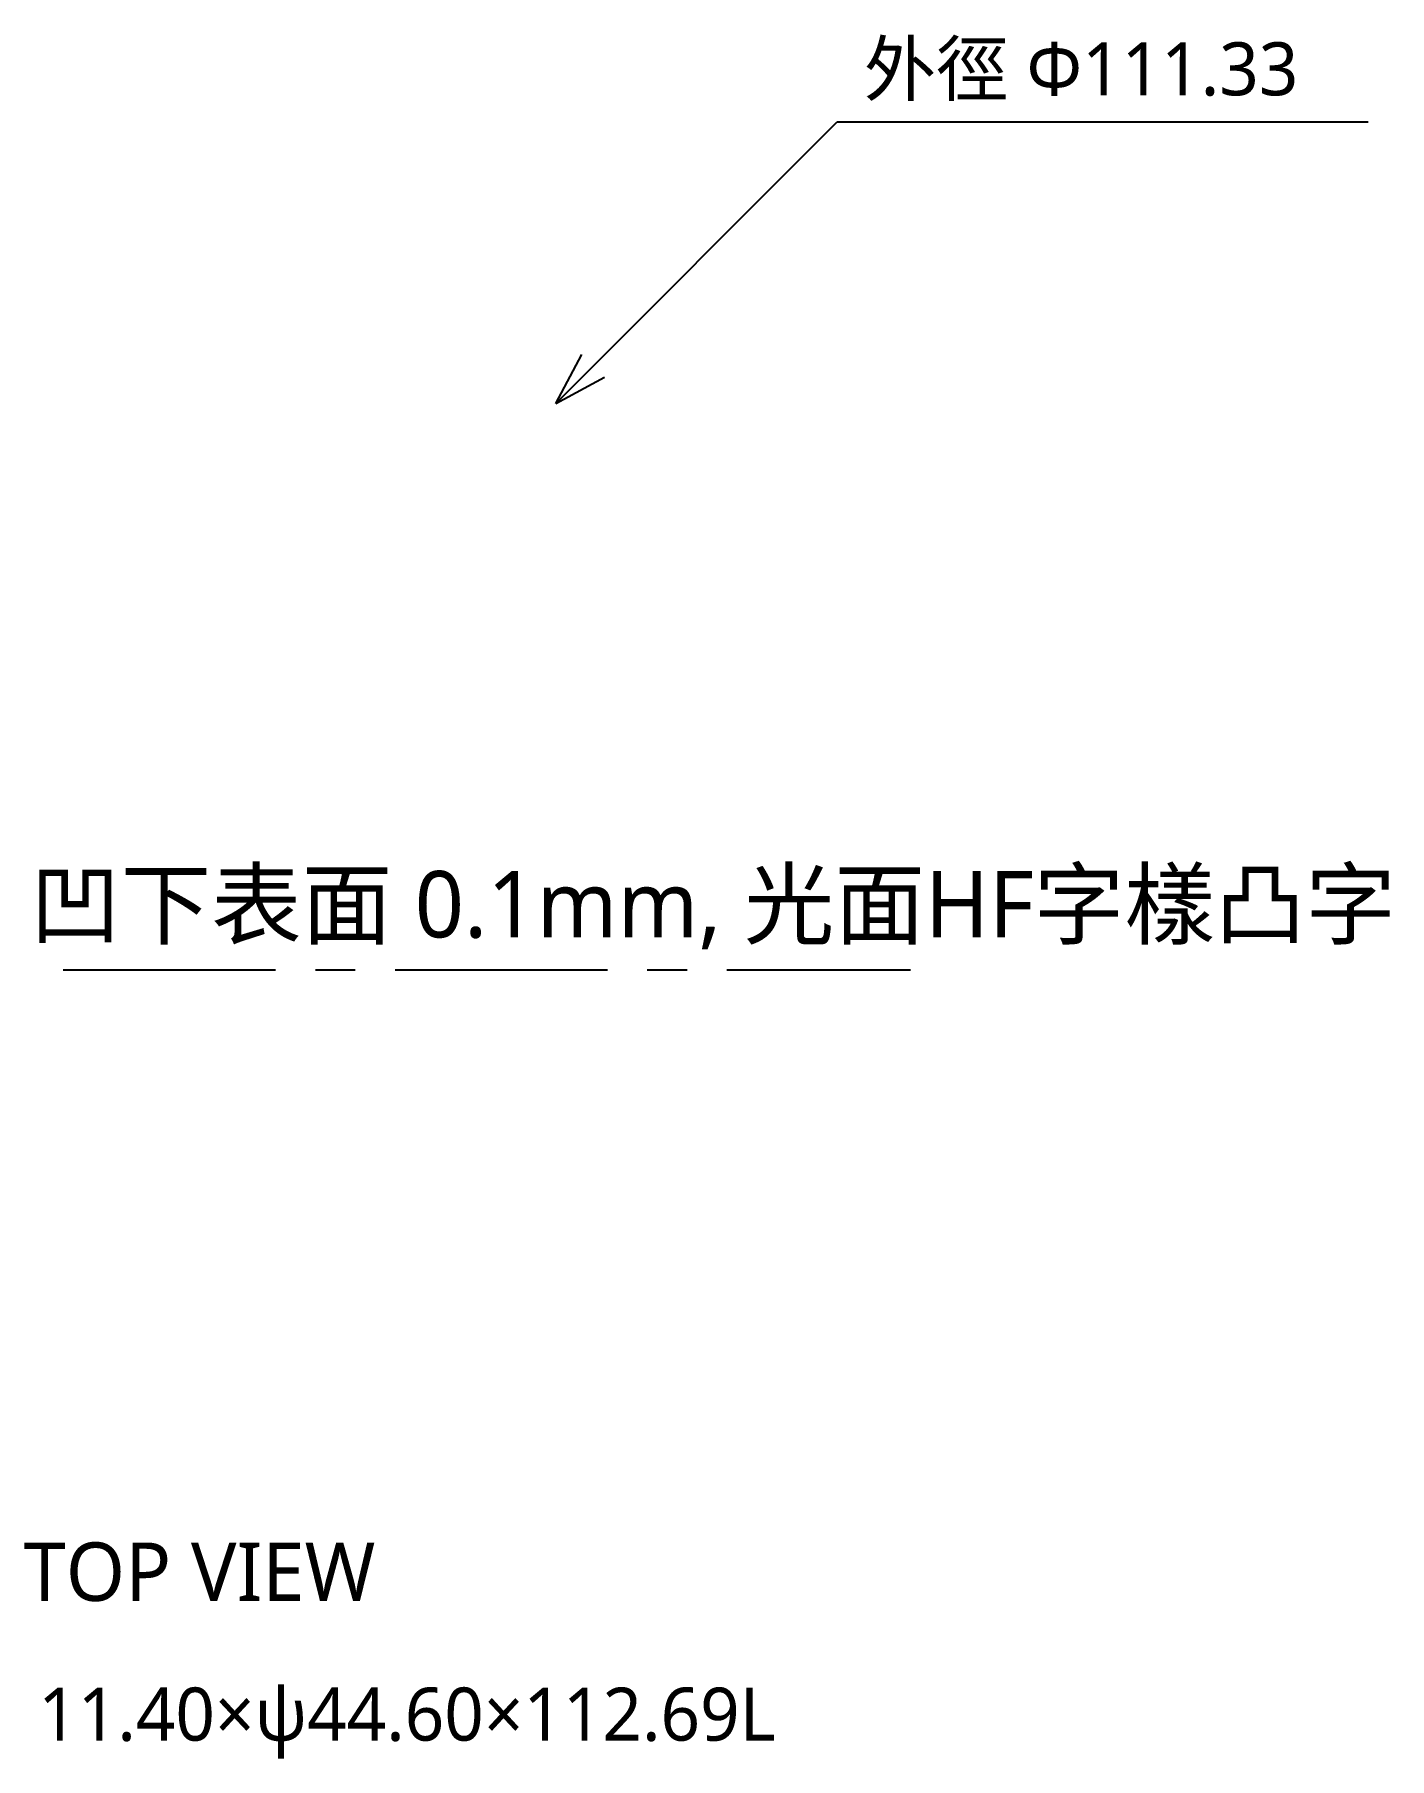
# Model space of a CAD drawing. Header units: metres. Extents: x -6 to 410, y 10 to 287.
# Drawn here: x 40.2 to 91.2, y 175.7 to 240.7 of the extents above; entities that cross this region are included whole.
import ezdxf

# ---------------------------------------------------------------- set-up
doc = ezdxf.new("R2010")
doc.units = ezdxf.units.M
doc.linetypes.add('CENTER2', pattern=[12.5, 8, -1.5, 1.5, -1.5])
doc.layers.add('DIM', color=2, linetype='Continuous')
doc.layers.add('TEXT', color=7, linetype='Continuous')
doc.styles.add('CHINESE', font='msjh.ttc')

msp = doc.modelspace()

# ---------------------------------------------------------------- linework, layer by layer
at = {"layer": 'CENTER2', "color": 3, "linetype": 'CENTER2'}
msp.add_line((3.748, 205.411), (73.17, 205.411), dxfattribs=at)
at = {"layer": 'DIM', "color": 2}
for p, q in [((59.802, 226.754), (70.408, 237.361)), ((70.408, 237.361), (90.408, 237.361)), ((59.802, 226.754), (60.791, 228.592)), ((59.802, 226.754), (61.64, 227.744))]:
    msp.add_line(p, q, dxfattribs=at)

# ---------------------------------------------------------------- texts
at = {"layer": 'DIM', "color": 2, "style": 'CHINESE'}
msp.add_text('外徑 Φ111.33', height=2, dxfattribs=at).set_placement((71.408, 238.361))
at = {"layer": 'DIM', "color": 3, "style": 'CHINESE'}
msp.add_text('凹下表面 0.1mm, 光面HF字樣凸字', height=2.5, dxfattribs=at).set_placement((40, 206.633))
at = {"layer": 'TEXT', "style": 'CHINESE'}
for s, height, p in [('俯視圖 TOP VIEW', 2.2, (30, 181.633)), ('規格: ψ111.40×ψ44.60×112.69L', 2, (30, 176.367))]:
    msp.add_text(s, height=height, dxfattribs=at).set_placement(p)

doc.saveas('drawing.dxf')
